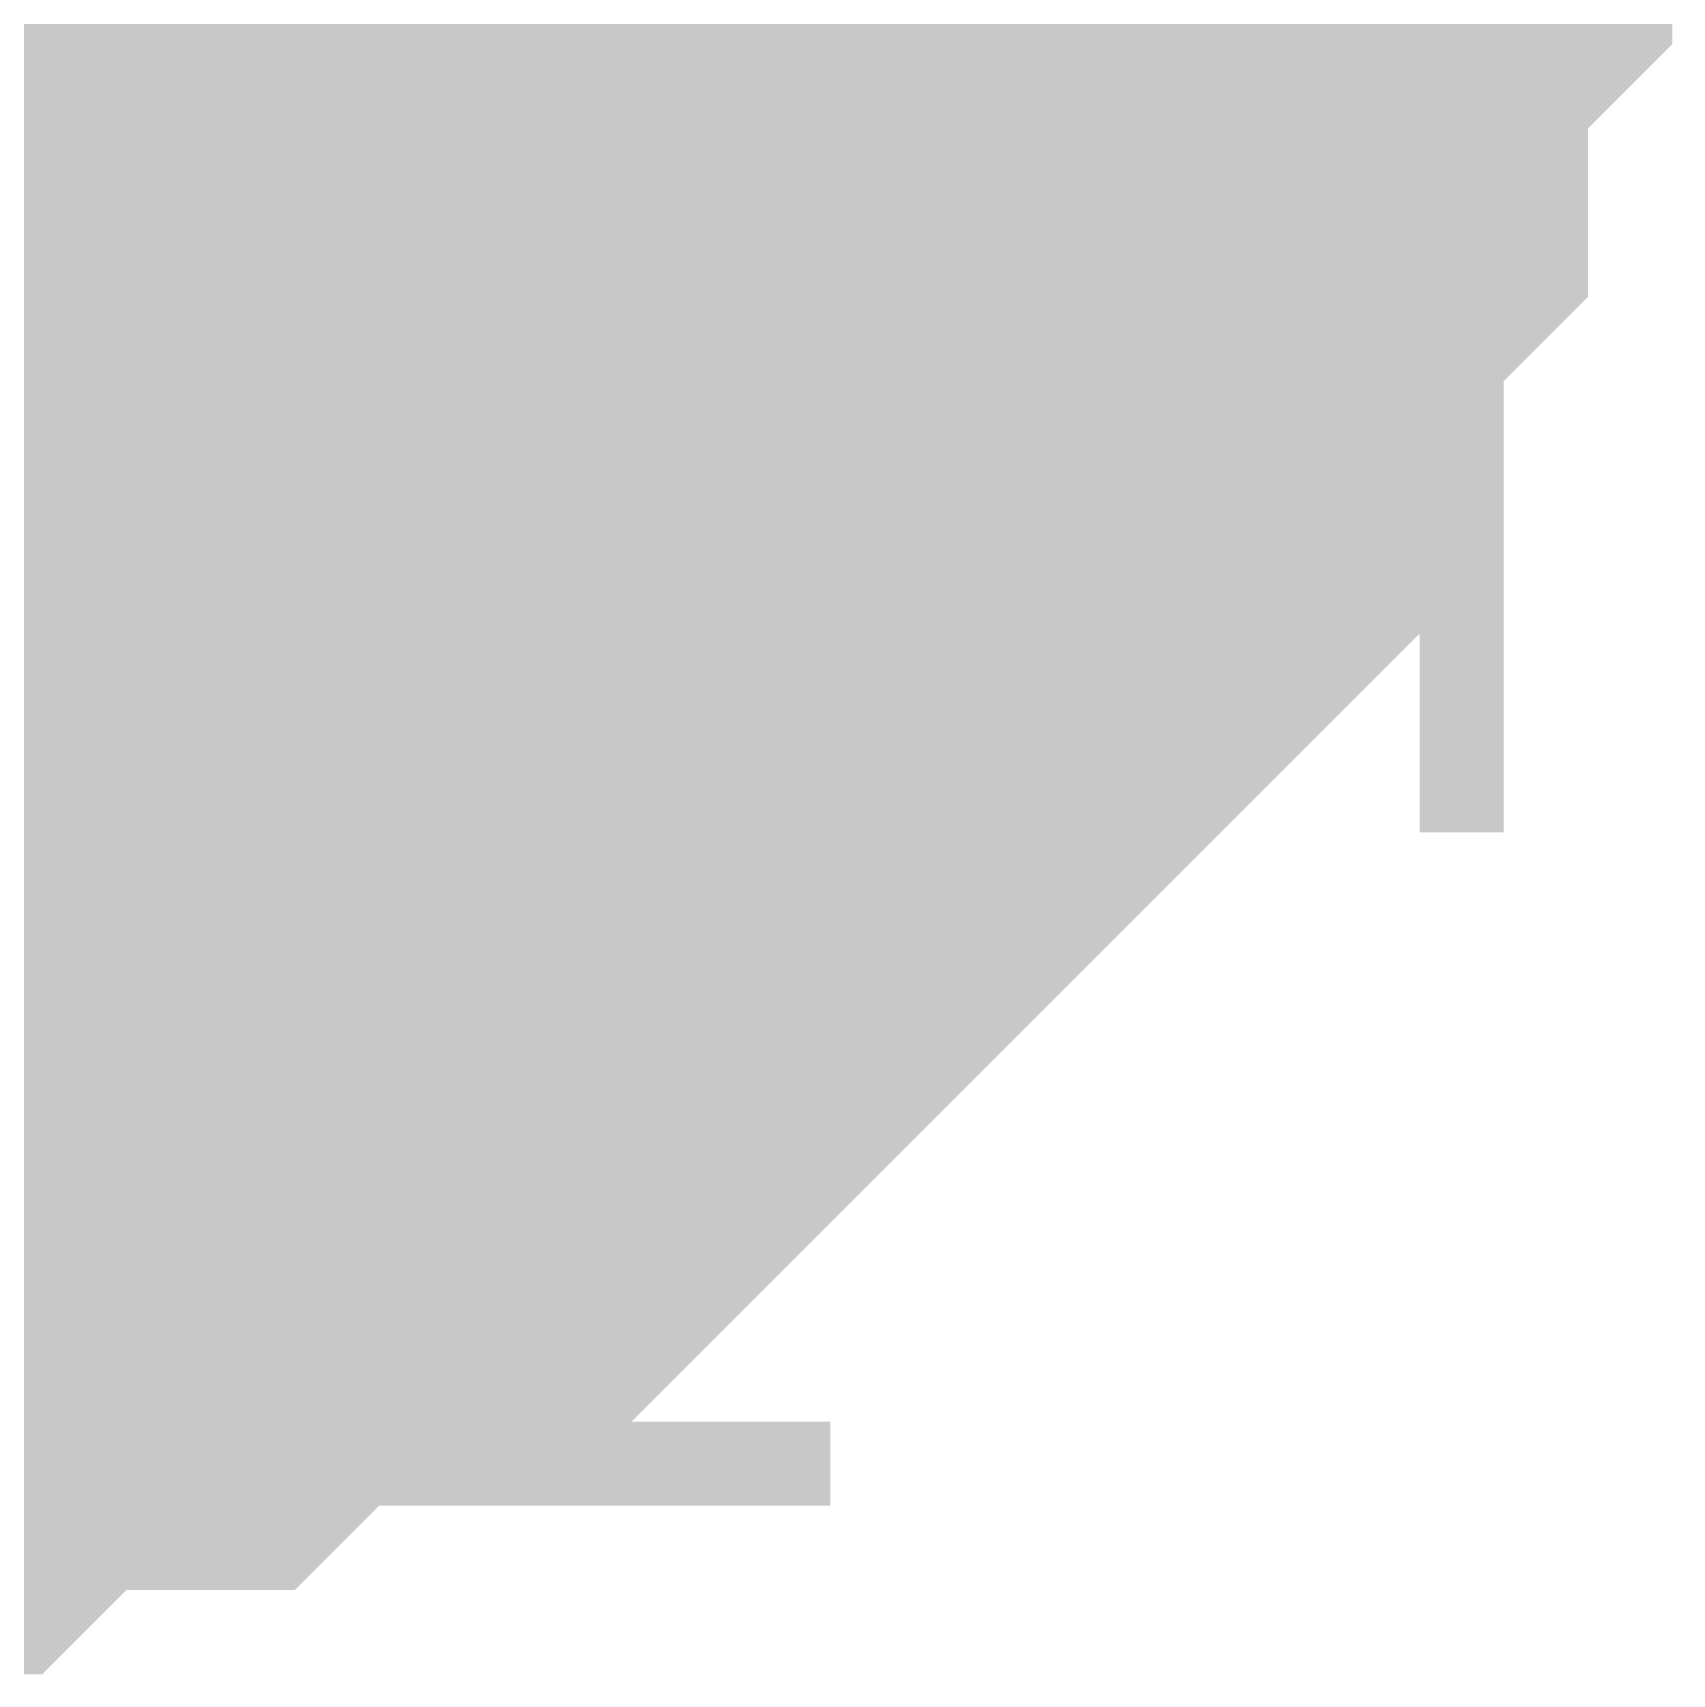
# Model space of a CAD drawing. Header units: inches. Extents: x 0 to 841, y 0 to 594.
# Drawn here: x 740.167 to 740.676, y 241.819 to 242.329 of the extents above; entities that cross this region are included whole.
import ezdxf

# ---------------------------------------------------------------- set-up
doc = ezdxf.new("R2010")
doc.units = ezdxf.units.IN
doc.layers.add('Sheet', color=255, linetype='Continuous')

msp = doc.modelspace()

# ---------------------------------------------------------------- linework, layer by layer
at = {"layer": 'Sheet'}
msp.add_lwpolyline([(739.74602, 242.50001, 0.508, 0.508, 1), (740.25402, 242.50001, 0.508, 0.508, 1)], format="xyseb", close=True, dxfattribs=at)
for points in [[(740.52632, 242.49164, 0.29972, 0.29972, 0), (740.52632, 242.46551, 0.29972, 0.29972, 0), (740.52632, 242.43938, 0.29972, 0.29972, 0), (740.52632, 242.41325, 0.29972, 0.29972, 0), (740.52632, 242.38712, 0.29972, 0.29972, 0), (740.50019, 242.36099, 0.29972, 0.29972, 0), (740.50019, 242.33486, 0.29972, 0.29972, 0), (740.50019, 242.30873, 0.29972, 0.29972, 0), (740.47405, 242.2826, 0.29972, 0.29972, 0), (740.47405, 242.25647, 0.29972, 0.29972, 0), (740.47405, 242.23034, 0.29972, 0.29972, 0), (740.44792, 242.23034, 0.29972, 0.29972, 0), (740.44792, 242.20421, 0.29972, 0.29972, 0), (740.42179, 242.17808, 0.29972, 0.29972, 0), (740.39566, 242.15194, 0.29972, 0.29972, 0), (740.39566, 242.15194, 0.29972, 0.29972, 0), (740.36953, 242.12581, 0.29972, 0.29972, 0), (740.3434, 242.09968, 0.29972, 0.29972, 0), (740.3434, 242.09968, 0.29972, 0.29972, 0), (740.31727, 242.07355, 0.29972, 0.29972, 0), (740.29114, 242.04742, 0.29972, 0.29972, 0), (740.26501, 242.04742, 0.29972, 0.29972, 0), (740.26501, 242.02129, 0.29972, 0.29972, 0), (740.23888, 242.02129, 0.29972, 0.29972, 0), (740.21275, 242.02129, 0.29972, 0.29972, 0), (740.18661, 241.99516, 0.29972, 0.29972, 0), (740.16048, 241.99516, 0.29972, 0.29972, 0), (740.13435, 241.99516, 0.29972, 0.29972, 0), (740.10822, 241.96903, 0.29972, 0.29972, 0), (740.08209, 241.96903, 0.29972, 0.29972, 0), (740.05596, 241.96903, 0.29972, 0.29972, 0), (740.02983, 241.96903, 0.29972, 0.29972, 0), (740.0037, 241.96903, 0.29972, 0.29972, 0)], [(740.52632, 242.49164, 0.29972, 0.29972, 0), (740.52632, 242.46551, 0.29972, 0.29972, 0), (740.52632, 242.43938, 0.29972, 0.29972, 0), (740.52632, 242.41325, 0.29972, 0.29972, 0), (740.52632, 242.38712, 0.29972, 0.29972, 0), (740.50019, 242.36099, 0.29972, 0.29972, 0), (740.50019, 242.33486, 0.29972, 0.29972, 0), (740.50019, 242.30873, 0.29972, 0.29972, 0), (740.47405, 242.2826, 0.29972, 0.29972, 0), (740.47405, 242.25647, 0.29972, 0.29972, 0), (740.47405, 242.23034, 0.29972, 0.29972, 0), (740.44792, 242.23034, 0.29972, 0.29972, 0), (740.44792, 242.20421, 0.29972, 0.29972, 0), (740.42179, 242.17808, 0.29972, 0.29972, 0), (740.39566, 242.15194, 0.29972, 0.29972, 0), (740.39566, 242.15194, 0.29972, 0.29972, 0), (740.36953, 242.12581, 0.29972, 0.29972, 0), (740.3434, 242.09968, 0.29972, 0.29972, 0), (740.3434, 242.09968, 0.29972, 0.29972, 0), (740.31727, 242.07355, 0.29972, 0.29972, 0), (740.29114, 242.04742, 0.29972, 0.29972, 0), (740.26501, 242.04742, 0.29972, 0.29972, 0), (740.26501, 242.02129, 0.29972, 0.29972, 0), (740.23888, 242.02129, 0.29972, 0.29972, 0), (740.21275, 242.02129, 0.29972, 0.29972, 0), (740.18661, 241.99516, 0.29972, 0.29972, 0), (740.16048, 241.99516, 0.29972, 0.29972, 0), (740.13435, 241.99516, 0.29972, 0.29972, 0), (740.10822, 241.96903, 0.29972, 0.29972, 0), (740.08209, 241.96903, 0.29972, 0.29972, 0), (740.05596, 241.96903, 0.29972, 0.29972, 0), (740.02983, 241.96903, 0.29972, 0.29972, 0), (740.0037, 241.96903, 0.29972, 0.29972, 0)], [(740.52632, 242.49164, 0.29972, 0.29972, 0), (740.52632, 242.46551, 0.29972, 0.29972, 0), (740.52632, 242.43938, 0.29972, 0.29972, 0), (740.52632, 242.41325, 0.29972, 0.29972, 0), (740.52632, 242.38712, 0.29972, 0.29972, 0), (740.50019, 242.36099, 0.29972, 0.29972, 0), (740.50019, 242.33486, 0.29972, 0.29972, 0), (740.50019, 242.30873, 0.29972, 0.29972, 0), (740.47405, 242.2826, 0.29972, 0.29972, 0), (740.47405, 242.25647, 0.29972, 0.29972, 0), (740.47405, 242.23034, 0.29972, 0.29972, 0), (740.44792, 242.23034, 0.29972, 0.29972, 0), (740.44792, 242.20421, 0.29972, 0.29972, 0), (740.42179, 242.17808, 0.29972, 0.29972, 0), (740.39566, 242.15194, 0.29972, 0.29972, 0), (740.39566, 242.15194, 0.29972, 0.29972, 0), (740.36953, 242.12581, 0.29972, 0.29972, 0), (740.3434, 242.09968, 0.29972, 0.29972, 0), (740.3434, 242.09968, 0.29972, 0.29972, 0), (740.31727, 242.07355, 0.29972, 0.29972, 0), (740.29114, 242.04742, 0.29972, 0.29972, 0), (740.26501, 242.04742, 0.29972, 0.29972, 0), (740.26501, 242.02129, 0.29972, 0.29972, 0), (740.23888, 242.02129, 0.29972, 0.29972, 0), (740.21275, 242.02129, 0.29972, 0.29972, 0), (740.18661, 241.99516, 0.29972, 0.29972, 0), (740.16048, 241.99516, 0.29972, 0.29972, 0), (740.13435, 241.99516, 0.29972, 0.29972, 0), (740.10822, 241.96903, 0.29972, 0.29972, 0), (740.08209, 241.96903, 0.29972, 0.29972, 0), (740.05596, 241.96903, 0.29972, 0.29972, 0), (740.02983, 241.96903, 0.29972, 0.29972, 0), (740.0037, 241.96903, 0.29972, 0.29972, 0)], [(740.52632, 242.49164, 0.29972, 0.29972, 0), (740.52632, 242.46551, 0.29972, 0.29972, 0), (740.52632, 242.43938, 0.29972, 0.29972, 0), (740.52632, 242.41325, 0.29972, 0.29972, 0), (740.52632, 242.38712, 0.29972, 0.29972, 0), (740.50019, 242.36099, 0.29972, 0.29972, 0), (740.50019, 242.33486, 0.29972, 0.29972, 0), (740.50019, 242.30873, 0.29972, 0.29972, 0), (740.47405, 242.2826, 0.29972, 0.29972, 0), (740.47405, 242.25647, 0.29972, 0.29972, 0), (740.47405, 242.23034, 0.29972, 0.29972, 0), (740.44792, 242.23034, 0.29972, 0.29972, 0), (740.44792, 242.20421, 0.29972, 0.29972, 0), (740.42179, 242.17808, 0.29972, 0.29972, 0), (740.39566, 242.15194, 0.29972, 0.29972, 0), (740.39566, 242.15194, 0.29972, 0.29972, 0), (740.36953, 242.12581, 0.29972, 0.29972, 0), (740.3434, 242.09968, 0.29972, 0.29972, 0), (740.3434, 242.09968, 0.29972, 0.29972, 0), (740.31727, 242.07355, 0.29972, 0.29972, 0), (740.29114, 242.04742, 0.29972, 0.29972, 0), (740.26501, 242.04742, 0.29972, 0.29972, 0), (740.26501, 242.02129, 0.29972, 0.29972, 0), (740.23888, 242.02129, 0.29972, 0.29972, 0), (740.21275, 242.02129, 0.29972, 0.29972, 0), (740.18661, 241.99516, 0.29972, 0.29972, 0), (740.16048, 241.99516, 0.29972, 0.29972, 0), (740.13435, 241.99516, 0.29972, 0.29972, 0), (740.10822, 241.96903, 0.29972, 0.29972, 0), (740.08209, 241.96903, 0.29972, 0.29972, 0), (740.05596, 241.96903, 0.29972, 0.29972, 0), (740.02983, 241.96903, 0.29972, 0.29972, 0), (740.0037, 241.96903, 0.29972, 0.29972, 0)], [(740.52632, 242.49164, 0.29972, 0.29972, 0), (740.52632, 242.46551, 0.29972, 0.29972, 0), (740.52632, 242.43938, 0.29972, 0.29972, 0), (740.52632, 242.41325, 0.29972, 0.29972, 0), (740.52632, 242.38712, 0.29972, 0.29972, 0), (740.50019, 242.36099, 0.29972, 0.29972, 0), (740.50019, 242.33486, 0.29972, 0.29972, 0), (740.50019, 242.30873, 0.29972, 0.29972, 0), (740.47405, 242.2826, 0.29972, 0.29972, 0), (740.47405, 242.25647, 0.29972, 0.29972, 0), (740.47405, 242.23034, 0.29972, 0.29972, 0), (740.44792, 242.23034, 0.29972, 0.29972, 0), (740.44792, 242.20421, 0.29972, 0.29972, 0), (740.42179, 242.17808, 0.29972, 0.29972, 0), (740.39566, 242.15194, 0.29972, 0.29972, 0), (740.39566, 242.15194, 0.29972, 0.29972, 0), (740.36953, 242.12581, 0.29972, 0.29972, 0), (740.3434, 242.09968, 0.29972, 0.29972, 0), (740.3434, 242.09968, 0.29972, 0.29972, 0), (740.31727, 242.07355, 0.29972, 0.29972, 0), (740.29114, 242.04742, 0.29972, 0.29972, 0), (740.26501, 242.04742, 0.29972, 0.29972, 0), (740.26501, 242.02129, 0.29972, 0.29972, 0), (740.23888, 242.02129, 0.29972, 0.29972, 0), (740.21275, 242.02129, 0.29972, 0.29972, 0), (740.18661, 241.99516, 0.29972, 0.29972, 0), (740.16048, 241.99516, 0.29972, 0.29972, 0), (740.13435, 241.99516, 0.29972, 0.29972, 0), (740.10822, 241.96903, 0.29972, 0.29972, 0), (740.08209, 241.96903, 0.29972, 0.29972, 0), (740.05596, 241.96903, 0.29972, 0.29972, 0), (740.02983, 241.96903, 0.29972, 0.29972, 0), (740.0037, 241.96903, 0.29972, 0.29972, 0)], [(740.52632, 242.49164, 0.29972, 0.29972, 0), (740.52632, 242.46551, 0.29972, 0.29972, 0), (740.52632, 242.43938, 0.29972, 0.29972, 0), (740.52632, 242.41325, 0.29972, 0.29972, 0), (740.52632, 242.38712, 0.29972, 0.29972, 0), (740.50019, 242.36099, 0.29972, 0.29972, 0), (740.50019, 242.33486, 0.29972, 0.29972, 0), (740.50019, 242.30873, 0.29972, 0.29972, 0), (740.47405, 242.2826, 0.29972, 0.29972, 0), (740.47405, 242.25647, 0.29972, 0.29972, 0), (740.47405, 242.23034, 0.29972, 0.29972, 0), (740.44792, 242.23034, 0.29972, 0.29972, 0), (740.44792, 242.20421, 0.29972, 0.29972, 0), (740.42179, 242.17808, 0.29972, 0.29972, 0), (740.39566, 242.15194, 0.29972, 0.29972, 0), (740.39566, 242.15194, 0.29972, 0.29972, 0), (740.36953, 242.12581, 0.29972, 0.29972, 0), (740.3434, 242.09968, 0.29972, 0.29972, 0), (740.3434, 242.09968, 0.29972, 0.29972, 0), (740.31727, 242.07355, 0.29972, 0.29972, 0), (740.29114, 242.04742, 0.29972, 0.29972, 0), (740.26501, 242.04742, 0.29972, 0.29972, 0), (740.26501, 242.02129, 0.29972, 0.29972, 0), (740.23888, 242.02129, 0.29972, 0.29972, 0), (740.21275, 242.02129, 0.29972, 0.29972, 0), (740.18661, 241.99516, 0.29972, 0.29972, 0), (740.16048, 241.99516, 0.29972, 0.29972, 0), (740.13435, 241.99516, 0.29972, 0.29972, 0), (740.10822, 241.96903, 0.29972, 0.29972, 0), (740.08209, 241.96903, 0.29972, 0.29972, 0), (740.05596, 241.96903, 0.29972, 0.29972, 0), (740.02983, 241.96903, 0.29972, 0.29972, 0), (740.0037, 241.96903, 0.29972, 0.29972, 0)], [(740.52632, 242.38712, 0.09906, 0.09906, 0), (740.50019, 242.36099, 0.09906, 0.09906, 0), (740.50019, 242.33486, 0.09906, 0.09906, 0), (740.50019, 242.30873, 0.09906, 0.09906, 0), (740.47405, 242.2826, 0.09906, 0.09906, 0), (740.47405, 242.25647, 0.09906, 0.09906, 0), (740.47405, 242.23034, 0.09906, 0.09906, 0), (740.44792, 242.23034, 0.09906, 0.09906, 0), (740.44792, 242.20421, 0.09906, 0.09906, 0), (740.42179, 242.17808, 0.09906, 0.09906, 0), (740.39566, 242.15194, 0.09906, 0.09906, 0), (740.39566, 242.15194, 0.09906, 0.09906, 0), (740.36953, 242.12581, 0.09906, 0.09906, 0), (740.3434, 242.09968, 0.09906, 0.09906, 0), (740.3434, 242.09968, 0.09906, 0.09906, 0), (740.31727, 242.07355, 0.09906, 0.09906, 0), (740.29114, 242.04742, 0.09906, 0.09906, 0), (740.26501, 242.04742, 0.09906, 0.09906, 0), (740.26501, 242.02129, 0.09906, 0.09906, 0), (740.23888, 242.02129, 0.09906, 0.09906, 0), (740.21275, 242.02129, 0.09906, 0.09906, 0), (740.18661, 241.99516, 0.09906, 0.09906, 0), (740.16048, 241.99516, 0.09906, 0.09906, 0), (740.13435, 241.99516, 0.09906, 0.09906, 0), (740.10822, 241.96903, 0.09906, 0.09906, 0)], [(740.52632, 242.38712, 0.09906, 0.09906, 0), (740.50019, 242.36099, 0.09906, 0.09906, 0), (740.50019, 242.33486, 0.09906, 0.09906, 0), (740.50019, 242.30873, 0.09906, 0.09906, 0), (740.47405, 242.2826, 0.09906, 0.09906, 0), (740.47405, 242.25647, 0.09906, 0.09906, 0), (740.47405, 242.23034, 0.09906, 0.09906, 0), (740.44792, 242.23034, 0.09906, 0.09906, 0), (740.44792, 242.20421, 0.09906, 0.09906, 0), (740.42179, 242.17808, 0.09906, 0.09906, 0), (740.39566, 242.15194, 0.09906, 0.09906, 0), (740.39566, 242.15194, 0.09906, 0.09906, 0), (740.36953, 242.12581, 0.09906, 0.09906, 0), (740.3434, 242.09968, 0.09906, 0.09906, 0), (740.3434, 242.09968, 0.09906, 0.09906, 0), (740.31727, 242.07355, 0.09906, 0.09906, 0), (740.29114, 242.04742, 0.09906, 0.09906, 0), (740.26501, 242.04742, 0.09906, 0.09906, 0), (740.26501, 242.02129, 0.09906, 0.09906, 0), (740.23888, 242.02129, 0.09906, 0.09906, 0), (740.21275, 242.02129, 0.09906, 0.09906, 0), (740.18661, 241.99516, 0.09906, 0.09906, 0), (740.16048, 241.99516, 0.09906, 0.09906, 0), (740.13435, 241.99516, 0.09906, 0.09906, 0), (740.10822, 241.96903, 0.09906, 0.09906, 0)], [(740.52632, 242.38712, 0.09906, 0.09906, 0), (740.50019, 242.36099, 0.09906, 0.09906, 0), (740.50019, 242.33486, 0.09906, 0.09906, 0), (740.50019, 242.30873, 0.09906, 0.09906, 0), (740.47405, 242.2826, 0.09906, 0.09906, 0), (740.47405, 242.25647, 0.09906, 0.09906, 0), (740.47405, 242.23034, 0.09906, 0.09906, 0), (740.44792, 242.23034, 0.09906, 0.09906, 0), (740.44792, 242.20421, 0.09906, 0.09906, 0), (740.42179, 242.17808, 0.09906, 0.09906, 0), (740.39566, 242.15194, 0.09906, 0.09906, 0), (740.39566, 242.15194, 0.09906, 0.09906, 0), (740.36953, 242.12581, 0.09906, 0.09906, 0), (740.3434, 242.09968, 0.09906, 0.09906, 0), (740.3434, 242.09968, 0.09906, 0.09906, 0), (740.31727, 242.07355, 0.09906, 0.09906, 0), (740.29114, 242.04742, 0.09906, 0.09906, 0), (740.26501, 242.04742, 0.09906, 0.09906, 0), (740.26501, 242.02129, 0.09906, 0.09906, 0), (740.23888, 242.02129, 0.09906, 0.09906, 0), (740.21275, 242.02129, 0.09906, 0.09906, 0), (740.18661, 241.99516, 0.09906, 0.09906, 0), (740.16048, 241.99516, 0.09906, 0.09906, 0), (740.13435, 241.99516, 0.09906, 0.09906, 0), (740.10822, 241.96903, 0.09906, 0.09906, 0)], [(740.52632, 242.38712, 0.09906, 0.09906, 0), (740.50019, 242.36099, 0.09906, 0.09906, 0), (740.50019, 242.33486, 0.09906, 0.09906, 0), (740.50019, 242.30873, 0.09906, 0.09906, 0), (740.47405, 242.2826, 0.09906, 0.09906, 0), (740.47405, 242.25647, 0.09906, 0.09906, 0), (740.47405, 242.23034, 0.09906, 0.09906, 0), (740.44792, 242.23034, 0.09906, 0.09906, 0), (740.44792, 242.20421, 0.09906, 0.09906, 0), (740.42179, 242.17808, 0.09906, 0.09906, 0), (740.39566, 242.15194, 0.09906, 0.09906, 0), (740.39566, 242.15194, 0.09906, 0.09906, 0), (740.36953, 242.12581, 0.09906, 0.09906, 0), (740.3434, 242.09968, 0.09906, 0.09906, 0), (740.3434, 242.09968, 0.09906, 0.09906, 0), (740.31727, 242.07355, 0.09906, 0.09906, 0), (740.29114, 242.04742, 0.09906, 0.09906, 0), (740.26501, 242.04742, 0.09906, 0.09906, 0), (740.26501, 242.02129, 0.09906, 0.09906, 0), (740.23888, 242.02129, 0.09906, 0.09906, 0), (740.21275, 242.02129, 0.09906, 0.09906, 0), (740.18661, 241.99516, 0.09906, 0.09906, 0), (740.16048, 241.99516, 0.09906, 0.09906, 0), (740.13435, 241.99516, 0.09906, 0.09906, 0), (740.10822, 241.96903, 0.09906, 0.09906, 0)], [(740.52632, 242.38712, 0.09906, 0.09906, 0), (740.50019, 242.36099, 0.09906, 0.09906, 0), (740.50019, 242.33486, 0.09906, 0.09906, 0), (740.50019, 242.30873, 0.09906, 0.09906, 0), (740.47405, 242.2826, 0.09906, 0.09906, 0), (740.47405, 242.25647, 0.09906, 0.09906, 0), (740.47405, 242.23034, 0.09906, 0.09906, 0), (740.44792, 242.23034, 0.09906, 0.09906, 0), (740.44792, 242.20421, 0.09906, 0.09906, 0), (740.42179, 242.17808, 0.09906, 0.09906, 0), (740.39566, 242.15194, 0.09906, 0.09906, 0), (740.39566, 242.15194, 0.09906, 0.09906, 0), (740.36953, 242.12581, 0.09906, 0.09906, 0), (740.3434, 242.09968, 0.09906, 0.09906, 0), (740.3434, 242.09968, 0.09906, 0.09906, 0), (740.31727, 242.07355, 0.09906, 0.09906, 0), (740.29114, 242.04742, 0.09906, 0.09906, 0), (740.26501, 242.04742, 0.09906, 0.09906, 0), (740.26501, 242.02129, 0.09906, 0.09906, 0), (740.23888, 242.02129, 0.09906, 0.09906, 0), (740.21275, 242.02129, 0.09906, 0.09906, 0), (740.18661, 241.99516, 0.09906, 0.09906, 0), (740.16048, 241.99516, 0.09906, 0.09906, 0), (740.13435, 241.99516, 0.09906, 0.09906, 0), (740.10822, 241.96903, 0.09906, 0.09906, 0)], [(740.52632, 242.38712, 0.09906, 0.09906, 0), (740.50019, 242.36099, 0.09906, 0.09906, 0), (740.50019, 242.33486, 0.09906, 0.09906, 0), (740.50019, 242.30873, 0.09906, 0.09906, 0), (740.47405, 242.2826, 0.09906, 0.09906, 0), (740.47405, 242.25647, 0.09906, 0.09906, 0), (740.47405, 242.23034, 0.09906, 0.09906, 0), (740.44792, 242.23034, 0.09906, 0.09906, 0), (740.44792, 242.20421, 0.09906, 0.09906, 0), (740.42179, 242.17808, 0.09906, 0.09906, 0), (740.39566, 242.15194, 0.09906, 0.09906, 0), (740.39566, 242.15194, 0.09906, 0.09906, 0), (740.36953, 242.12581, 0.09906, 0.09906, 0), (740.3434, 242.09968, 0.09906, 0.09906, 0), (740.3434, 242.09968, 0.09906, 0.09906, 0), (740.31727, 242.07355, 0.09906, 0.09906, 0), (740.29114, 242.04742, 0.09906, 0.09906, 0), (740.26501, 242.04742, 0.09906, 0.09906, 0), (740.26501, 242.02129, 0.09906, 0.09906, 0), (740.23888, 242.02129, 0.09906, 0.09906, 0), (740.21275, 242.02129, 0.09906, 0.09906, 0), (740.18661, 241.99516, 0.09906, 0.09906, 0), (740.16048, 241.99516, 0.09906, 0.09906, 0), (740.13435, 241.99516, 0.09906, 0.09906, 0), (740.10822, 241.96903, 0.09906, 0.09906, 0)]]:
    msp.add_lwpolyline(points, format="xyseb", dxfattribs=at)

doc.saveas('drawing.dxf')
